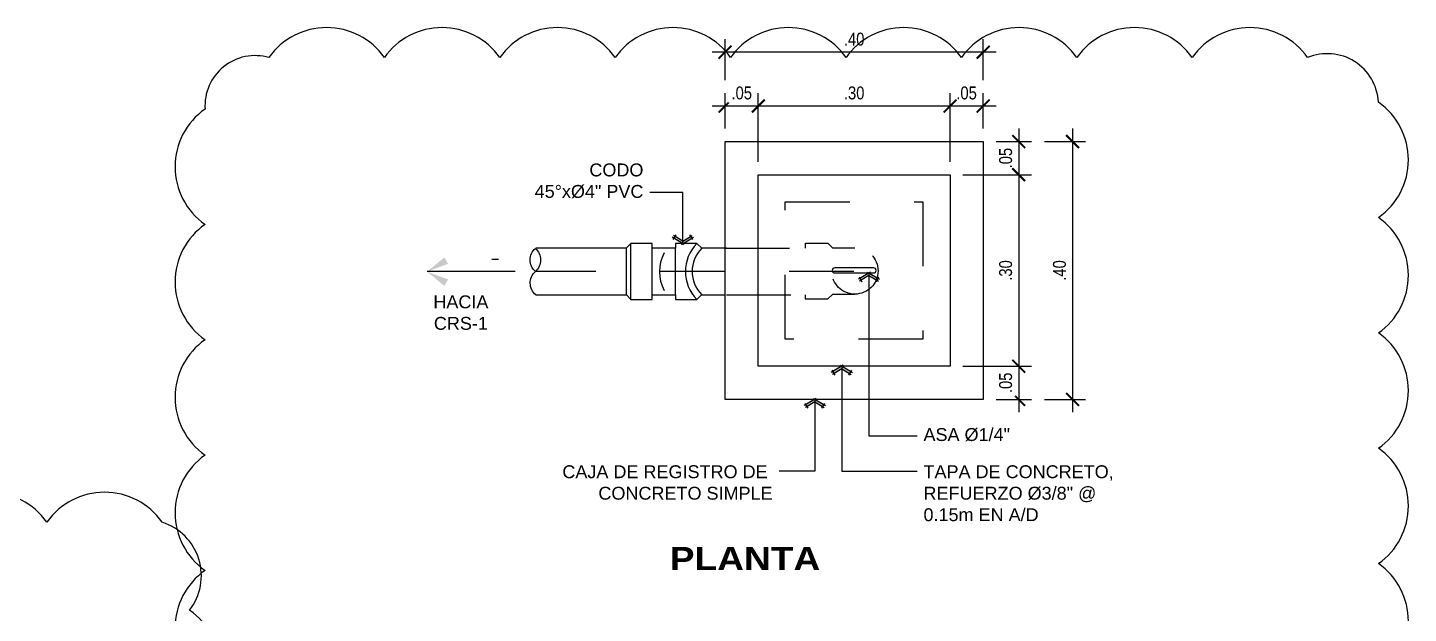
# Model space of a CAD drawing. Header units: metres. Extents: x 2 to 147, y 24 to 94.
# Drawn here: x 5.615 to 7.756, y 93.507 to 94.416 of the extents above; entities that cross this region are included whole.
import ezdxf

# ---------------------------------------------------------------- set-up
doc = ezdxf.new("R2010")
doc.units = ezdxf.units.M
doc.header["$MEASUREMENT"] = 0
doc.header["$PDMODE"] = 35
doc.linetypes.add('CENTER2', pattern=[1.125, 0.75, -0.125, 0.125, -0.125])
doc.linetypes.add('HIDDEN', pattern=[0.375, 0.25, -0.125])
doc.layers.get('Defpoints').update_dxf_attribs({"color": 171})
for name, color, linetype in [('A RES', 5, 'Continuous'), ('Cotas', 1, 'Continuous'), ('DET HIDRO', 6, 'Continuous'), ('TEXTOS', 2, 'Continuous'), ('TEXTOS HIDRO', 2, 'Continuous')]:
    doc.layers.add(name, color=color, linetype=linetype)
doc.styles.add('COTAS', font='ARIALN.TTF')
doc.styles.add('GRANDE', font='')
doc.styles.add('TEXTO HIDROSANITARIO', font='arial.ttf')
doc.styles.get('GRANDE').set_extended_font_data('Arial Black')
doc.dimstyles.new('ESC-10', dxfattribs={"dimtxt": 0.02, "dimasz": 0.02, "dimexe": 0.02, "dimexo": 0.02, "dimgap": 0.01, "dimtad": 1, "dimzin": 4, "dimdsep": 46, "dimtxsty": 'COTAS', "dimblk": 'ARCHTICK', "dimcen": 0.02, "dimdle": 0.02, "dimclrd": 1, "dimclre": 1, "dimclrt": 2, "dimazin": 0, "dimtfac": 0.75, "dimtmove": 1, "dimatfit": 3, "dimldrblk": 'FLE', "dimfxl": 0.1, "dimtvp": 1.5, "dimtfill": 1, "dimtolj": 1, "dimtzin": 0, "dimarcsym": 0})

# ---------------------------------------------------------------- blocks, each defined once
blk = doc.blocks.new('_ARCHTICK')
at = {"color": 0, "linetype": 'ByBlock', "const_width": 0.15}
blk.add_lwpolyline([(-0.5, -0.5), (0.5, 0.5)], dxfattribs=at)
blk = doc.blocks.new('FLE')
at = {"linetype": 'Continuous'}
h = blk.add_hatch(color=2, dxfattribs=at)
h.paths.add_polyline_path([(-0.57, -0.62), (-0.42, -0.71), (0, 0), (-0.2, 0)])
h.paths.add_polyline_path([(-0.42, 0.71), (-0.57, 0.62), (-0.2, 0), (0, 0)])
at = {"color": 1, "linetype": 'Continuous'}
for p, q in [((0, 0), (-1, 0)), ((-0.31, 0.77), (-0.69, 0.55)), ((-0.2, 0), (-0.64, 0.73)), ((-0.2, 0), (-0.64, -0.73)), ((0.07, -0.11), (-0.49, 0.82)), ((0.07, 0.11), (-0.49, -0.82)), ((-0.69, -0.55), (-0.31, -0.77))]:
    blk.add_line(p, q, dxfattribs=at)
blk = doc.blocks.new('*D105')
at = {"layer": 'Cotas', "color": 1, "lineweight": -2, "transparency": 16777216}
for p, q in [((7.0449, 94.208), (7.0449, 94.3145)), ((7.0963, 94.2594), (7.0963, 94.3145)), ((7.1163, 94.2945), (7.0249, 94.2945))]:
    blk.add_line(p, q, dxfattribs=at)
at = {"layer": 'Defpoints', "color": 0, "transparency": 16777216}
for p in [(7.0963, 94.2394), (7.0449, 94.188)]:
    blk.add_point(p, dxfattribs=at)
at = {"layer": 'Cotas', "color": 1, "lineweight": -2, "transparency": 16777216, "xscale": 0.02, "yscale": 0.02, "zscale": 0.02, "rotation": 180}
blk.add_blockref('_ARCHTICK', (7.0449, 94.2945), dxfattribs=at)
at = {"layer": 'Cotas', "color": 1, "lineweight": -2, "transparency": 16777216, "xscale": 0.02, "yscale": 0.02, "zscale": 0.02}
blk.add_blockref('_ARCHTICK', (7.0963, 94.2945), dxfattribs=at)
at = {"layer": 'Cotas', "color": 2, "transparency": 16777216, "insert": (7.0706, 94.3147), "char_height": 0.02, "attachment_point": 5, "style": 'COTAS', "bg_fill": 3, "box_fill_scale": 1.25, "bg_fill_color": 256, "bg_fill_true_color": 13158600, "bg_fill_transparency": 0}
blk.add_mtext('\\A1;.05', dxfattribs=at)
at = {"layer": 'Defpoints', "color": 0, "transparency": 16777216}
blk.add_point((7.0449, 94.2945), dxfattribs=at)
blk = doc.blocks.new('*D106')
at = {"layer": 'Cotas', "color": 1, "lineweight": -2, "transparency": 16777216}
for p, q in [((6.7477, 94.208), (6.7477, 94.3145)), ((7.0449, 94.208), (7.0449, 94.3145)), ((7.0649, 94.2945), (6.7277, 94.2945))]:
    blk.add_line(p, q, dxfattribs=at)
at = {"layer": 'Defpoints', "color": 0, "transparency": 16777216}
for p in [(6.7477, 94.2945), (6.7477, 94.188), (7.0449, 94.188)]:
    blk.add_point(p, dxfattribs=at)
at = {"layer": 'Cotas', "color": 1, "lineweight": -2, "transparency": 16777216, "xscale": 0.02, "yscale": 0.02, "zscale": 0.02, "rotation": 180}
blk.add_blockref('_ARCHTICK', (6.7477, 94.2945), dxfattribs=at)
at = {"layer": 'Cotas', "color": 1, "lineweight": -2, "transparency": 16777216, "xscale": 0.02, "yscale": 0.02, "zscale": 0.02}
blk.add_blockref('_ARCHTICK', (7.0449, 94.2945), dxfattribs=at)
at = {"layer": 'Cotas', "color": 2, "transparency": 16777216, "insert": (6.8963, 94.3147), "char_height": 0.02, "attachment_point": 5, "style": 'COTAS', "bg_fill": 3, "box_fill_scale": 1.25, "bg_fill_color": 256, "bg_fill_true_color": 13158600, "bg_fill_transparency": 0}
blk.add_mtext('\\A1;.30', dxfattribs=at)
blk = doc.blocks.new('*D107')
at = {"layer": 'Cotas', "color": 1, "lineweight": -2, "transparency": 16777216}
for p, q in [((6.6962, 94.2594), (6.6962, 94.3145)), ((6.7477, 94.208), (6.7477, 94.3145)), ((6.7677, 94.2945), (6.6762, 94.2945))]:
    blk.add_line(p, q, dxfattribs=at)
at = {"layer": 'Defpoints', "color": 0, "transparency": 16777216}
for p in [(6.6962, 94.2394), (6.7477, 94.188)]:
    blk.add_point(p, dxfattribs=at)
at = {"layer": 'Cotas', "color": 1, "lineweight": -2, "transparency": 16777216, "xscale": 0.02, "yscale": 0.02, "zscale": 0.02, "rotation": 180}
blk.add_blockref('_ARCHTICK', (6.6962, 94.2945), dxfattribs=at)
at = {"layer": 'Cotas', "color": 1, "lineweight": -2, "transparency": 16777216, "xscale": 0.02, "yscale": 0.02, "zscale": 0.02}
blk.add_blockref('_ARCHTICK', (6.7477, 94.2945), dxfattribs=at)
at = {"layer": 'Cotas', "color": 2, "transparency": 16777216, "insert": (6.722, 94.3147), "char_height": 0.02, "attachment_point": 5, "style": 'COTAS', "bg_fill": 3, "box_fill_scale": 1.25, "bg_fill_color": 256, "bg_fill_true_color": 13158600, "bg_fill_transparency": 0}
blk.add_mtext('\\A1;.05', dxfattribs=at)
at = {"layer": 'Defpoints', "color": 0, "transparency": 16777216}
blk.add_point((6.6962, 94.2945), dxfattribs=at)
blk = doc.blocks.new('*D51')
at = {"layer": 'Cotas', "color": 1, "lineweight": -2, "transparency": 16777216}
for p, q in [((6.6962, 94.3345), (6.6962, 94.398)), ((7.0963, 94.3345), (7.0963, 94.398)), ((7.1163, 94.378), (6.6762, 94.378))]:
    blk.add_line(p, q, dxfattribs=at)
at = {"layer": 'Defpoints', "color": 0, "transparency": 16777216}
for p in [(6.6962, 94.378), (6.6962, 94.3145), (7.0963, 94.3145)]:
    blk.add_point(p, dxfattribs=at)
at = {"layer": 'Cotas', "color": 1, "lineweight": -2, "transparency": 16777216, "xscale": 0.02, "yscale": 0.02, "zscale": 0.02, "rotation": 180}
blk.add_blockref('_ARCHTICK', (6.6962, 94.378), dxfattribs=at)
at = {"layer": 'Cotas', "color": 1, "lineweight": -2, "transparency": 16777216, "xscale": 0.02, "yscale": 0.02, "zscale": 0.02}
blk.add_blockref('_ARCHTICK', (7.0963, 94.378), dxfattribs=at)
at = {"layer": 'Cotas', "color": 2, "transparency": 16777216, "insert": (6.8963, 94.3982), "char_height": 0.02, "attachment_point": 5, "style": 'COTAS', "bg_fill": 3, "box_fill_scale": 1.25, "bg_fill_color": 256, "bg_fill_true_color": 13158600, "bg_fill_transparency": 0}
blk.add_mtext('\\A1;.40', dxfattribs=at)
blk = doc.blocks.new('*D52')
at = {"layer": 'Cotas', "color": 1, "lineweight": -2, "transparency": 16777216}
for p, q in [((7.1514, 94.2594), (7.1514, 94.168)), ((7.1163, 94.2394), (7.1714, 94.2394)), ((7.0649, 94.188), (7.1714, 94.188))]:
    blk.add_line(p, q, dxfattribs=at)
at = {"layer": 'Defpoints', "color": 0, "transparency": 16777216}
for p in [(7.0963, 94.2394), (7.0449, 94.188)]:
    blk.add_point(p, dxfattribs=at)
at = {"layer": 'Cotas', "color": 1, "lineweight": -2, "transparency": 16777216, "xscale": 0.02, "yscale": 0.02, "zscale": 0.02}
for p, rotation in [((7.1514, 94.2394), 90), ((7.1514, 94.188), 270)]:
    blk.add_blockref('_ARCHTICK', p, dxfattribs=dict(at, rotation=rotation))
at = {"layer": 'Cotas', "color": 2, "transparency": 16777216, "insert": (7.1312, 94.2137), "char_height": 0.02, "attachment_point": 5, "rotation": 90, "style": 'COTAS', "bg_fill": 3, "box_fill_scale": 1.25, "bg_fill_color": 256, "bg_fill_true_color": 13158600, "bg_fill_transparency": 0}
blk.add_mtext('\\A1;.05', dxfattribs=at)
at = {"layer": 'Defpoints', "color": 0, "transparency": 16777216}
blk.add_point((7.1514, 94.188), dxfattribs=at)
blk = doc.blocks.new('*D53')
at = {"layer": 'Cotas', "color": 1, "lineweight": -2, "transparency": 16777216}
for p, q in [((7.0649, 94.188), (7.1714, 94.188)), ((7.1514, 94.208), (7.1514, 93.8708)), ((7.0649, 93.8908), (7.1714, 93.8908))]:
    blk.add_line(p, q, dxfattribs=at)
at = {"layer": 'Defpoints', "color": 0, "transparency": 16777216}
for p in [(7.0449, 94.188), (7.0449, 93.8908), (7.1514, 93.8908)]:
    blk.add_point(p, dxfattribs=at)
at = {"layer": 'Cotas', "color": 1, "lineweight": -2, "transparency": 16777216, "xscale": 0.02, "yscale": 0.02, "zscale": 0.02}
for p, rotation in [((7.1514, 94.188), 90), ((7.1514, 93.8908), 270)]:
    blk.add_blockref('_ARCHTICK', p, dxfattribs=dict(at, rotation=rotation))
at = {"layer": 'Cotas', "color": 2, "transparency": 16777216, "insert": (7.1312, 94.0394), "char_height": 0.02, "attachment_point": 5, "rotation": 90, "style": 'COTAS', "bg_fill": 3, "box_fill_scale": 1.25, "bg_fill_color": 256, "bg_fill_true_color": 13158600, "bg_fill_transparency": 0}
blk.add_mtext('\\A1;.30', dxfattribs=at)
blk = doc.blocks.new('*D54')
at = {"layer": 'Cotas', "color": 1, "lineweight": -2, "transparency": 16777216}
for p, q in [((7.1514, 93.9108), (7.1514, 93.8194)), ((7.0649, 93.8908), (7.1714, 93.8908)), ((7.1163, 93.8394), (7.1714, 93.8394))]:
    blk.add_line(p, q, dxfattribs=at)
at = {"layer": 'Defpoints', "color": 0, "transparency": 16777216}
for p in [(7.0449, 93.8908), (7.0963, 93.8394)]:
    blk.add_point(p, dxfattribs=at)
at = {"layer": 'Cotas', "color": 1, "lineweight": -2, "transparency": 16777216, "xscale": 0.02, "yscale": 0.02, "zscale": 0.02}
for p, rotation in [((7.1514, 93.8908), 90), ((7.1514, 93.8394), 270)]:
    blk.add_blockref('_ARCHTICK', p, dxfattribs=dict(at, rotation=rotation))
at = {"layer": 'Cotas', "color": 2, "transparency": 16777216, "insert": (7.1312, 93.8651), "char_height": 0.02, "attachment_point": 5, "rotation": 90, "style": 'COTAS', "bg_fill": 3, "box_fill_scale": 1.25, "bg_fill_color": 256, "bg_fill_true_color": 13158600, "bg_fill_transparency": 0}
blk.add_mtext('\\A1;.05', dxfattribs=at)
at = {"layer": 'Defpoints', "color": 0, "transparency": 16777216}
blk.add_point((7.1514, 93.8394), dxfattribs=at)
blk = doc.blocks.new('*D55')
at = {"layer": 'Cotas', "color": 1, "lineweight": -2, "transparency": 16777216}
for p, q in [((7.2349, 94.2594), (7.2349, 93.8194)), ((7.1914, 94.2394), (7.2549, 94.2394)), ((7.1914, 93.8394), (7.2549, 93.8394))]:
    blk.add_line(p, q, dxfattribs=at)
at = {"layer": 'Defpoints', "color": 0, "transparency": 16777216}
for p in [(7.1714, 94.2394), (7.1714, 93.8394), (7.2349, 93.8394)]:
    blk.add_point(p, dxfattribs=at)
at = {"layer": 'Cotas', "color": 1, "lineweight": -2, "transparency": 16777216, "xscale": 0.02, "yscale": 0.02, "zscale": 0.02}
for p, rotation in [((7.2349, 94.2394), 90), ((7.2349, 93.8394), 270)]:
    blk.add_blockref('_ARCHTICK', p, dxfattribs=dict(at, rotation=rotation))
at = {"layer": 'Cotas', "color": 2, "transparency": 16777216, "insert": (7.2147, 94.0394), "char_height": 0.02, "attachment_point": 5, "rotation": 90, "style": 'COTAS', "bg_fill": 3, "box_fill_scale": 1.25, "bg_fill_color": 256, "bg_fill_true_color": 13158600, "bg_fill_transparency": 0}
blk.add_mtext('\\A1;.40', dxfattribs=at)
blk = doc.blocks.new('FLECHA')
at = {"color": 2, "linetype": 'Continuous'}
blk.add_line((-0.9, 0), (0, 0), dxfattribs=at)
for points in [[(-0.176, 0.145), (0, 0), (-0.214, 0.08)], [(-0.214, -0.08), (0, 0), (-0.176, -0.145)]]:
    blk.add_solid(points, dxfattribs=at)

msp = doc.modelspace()

# ---------------------------------------------------------------- linework, layer by layer
at = {"layer": 'Defpoints'}
msp.add_lwpolyline([(5.5128, 92.2553, 0.520567), (5.6917, 92.2553, 0.520567), (5.866, 92.2599, 0.520567), (5.866, 92.4388, 0.520567), (5.866, 92.6178, 0.520567), (5.866, 92.7967, 0.520567), (5.866, 92.9756, 0.520567), (5.866, 93.1545, 0.520567), (5.866, 93.3334, 0.520567), (5.866, 93.5123, 0.520567), (5.8236, 93.6488, 0.520567), (5.6447, 93.6488, 0.520567), (5.4658, 93.6488, 0.520567)], format="xyb", dxfattribs=at)
at = {"layer": 'DET HIDRO', "color": 1, "linetype": 'Continuous'}
for p, q in [((6.5433, 94.0014), (6.5433, 94.0742)), ((6.5502, 93.9941), (6.5502, 94.0806)), ((6.5834, 94.0014), (6.5834, 94.0738)), ((6.6193, 94.0014), (6.6193, 94.0738))]:
    msp.add_line(p, q, dxfattribs=at)
at = {"layer": 'DET HIDRO', "color": 250, "linetype": 'Continuous'}
msp.add_line((6.3344, 94.0572), (6.345, 94.0572), dxfattribs=at)
at = {"layer": 'DET HIDRO', "color": 8, "linetype": 'CENTER2', "ltscale": 0.1}
msp.add_line((6.8958, 94.0376), (6.4017, 94.0376), dxfattribs=at)
at = {"layer": 'DET HIDRO', "color": 4}
msp.add_lwpolyline([(7.0963, 93.8395), (6.6962, 93.8395), (6.6962, 94.2394), (7.0963, 94.2394)], close=True, dxfattribs=at)
at = {"layer": 'DET HIDRO', "color": 3}
msp.add_lwpolyline([(7.0449, 93.8909), (6.7477, 93.8909), (6.7477, 94.188), (7.0449, 94.188)], close=True, dxfattribs=at)
at = {"layer": 'DET HIDRO', "color": 1, "linetype": 'HIDDEN', "ltscale": 0.2}
msp.add_lwpolyline([(7.003, 93.9328), (6.7896, 93.9328), (6.7896, 94.1461), (7.003, 94.1461)], close=True, dxfattribs=at)
at = {"layer": 'DET HIDRO', "color": 3, "linetype": 'Continuous'}
for points in [[(6.6983, 94.0738), (6.6599, 94.0738), (6.6526, 94.0811), (6.6193, 94.0811), (6.6193, 94.0738), (6.5834, 94.0738), (6.5834, 94.0811), (6.5501, 94.0811), (6.5428, 94.0738), (6.4027, 94.0738)], [(6.4027, 94.0014), (6.5433, 94.0014), (6.5502, 93.9945), (6.5834, 93.9945), (6.5834, 94.0014), (6.6193, 94.0014), (6.6193, 93.9945), (6.6526, 93.9945), (6.6595, 94.0014), (6.6962, 94.0014)]]:
    msp.add_lwpolyline(points, dxfattribs=at)
at = {"layer": 'DET HIDRO', "color": 2, "linetype": 'HIDDEN', "ltscale": 0.1}
for points in [[(6.6962, 94.0738), (6.8208, 94.0738), (6.8208, 94.0816), (6.8555, 94.0816), (6.8629, 94.0745), (6.8975, 94.0745)], [(6.6983, 94.0014), (6.8206, 94.0014), (6.8205, 93.9953), (6.8557, 93.9953), (6.8631, 94.0027), (6.8975, 94.0027)]]:
    msp.add_lwpolyline(points, dxfattribs=at)
at = {"layer": 'DET HIDRO', "color": 3}
msp.add_lwpolyline([(6.9264, 94.0434), (6.8662, 94.0434, 0.414214), (6.8623, 94.0395), (6.8623, 94.0395, 0.414214), (6.8662, 94.0356), (6.9264, 94.0356, 0.414214), (6.9303, 94.0395), (6.9303, 94.0395, 0.414214)], format="xyb", close=True, dxfattribs=at)
at = {"layer": 'DET HIDRO', "color": 2, "linetype": 'HIDDEN', "ltscale": 0.1}
msp.add_circle((6.8975, 94.0386), 0.0359, dxfattribs=at)
at = {"layer": 'DET HIDRO', "color": 1, "linetype": 'Continuous'}
for centre, radius, start, end in [((6.6961, 94.0378), 0.0614, 135.1229, 224.8452), ((6.6553, 94.0376), 0.0609, 151.4476, 208.5524), ((6.6961, 94.0378), 0.051, 135.1229, 224.8452)]:
    msp.add_arc(centre, radius, start, end, dxfattribs=at)
at = {"layer": 'DET HIDRO', "color": 1, "linetype": 'Continuous', "extrusion": (0, 0, -1)}
msp.add_ellipse((6.4183, 94.0558), major_axis=(-0.0242, 0), ratio=0.999992, start_param=-0.834492, end_param=0.83451, dxfattribs=at)
at = {"layer": 'DET HIDRO', "color": 3, "linetype": 'Continuous', "extrusion": (0, 0, -1)}
for centre, start_param, end_param in [((6.3858, 94.0558), -0.834501, 0.834501), ((6.4183, 94.0199), 2.271529, 3.976102)]:
    msp.add_ellipse(centre, major_axis=(0.0242, 0), ratio=0.999992, start_param=start_param, end_param=end_param, dxfattribs=at)

# ---------------------------------------------------------------- block references
at = {"layer": 'A RES', "xscale": -0.1519023550812507, "yscale": 0.1519023550812507, "zscale": 0.1519023550812507}
msp.add_blockref('FLECHA', (6.2342, 94.0376), dxfattribs=at)

# ---------------------------------------------------------------- texts
at = {"layer": 'TEXTOS', "insert": (6.2866, 94.0007), "char_height": 0.02, "width": 0.08563, "attachment_point": 2, "style": 'TEXTO HIDROSANITARIO', "bg_fill": 3, "box_fill_scale": 1.1, "bg_fill_color": 256, "bg_fill_true_color": 13158600, "bg_fill_transparency": 9161100}
msp.add_mtext('HACIA CRS-1', dxfattribs=at)
at = {"layer": 'TEXTOS', "color": 2, "insert": (6.7271, 93.5925), "char_height": 0.036, "width": 0.226821, "attachment_point": 5, "style": 'GRANDE'}
msp.add_mtext('{\\C256;PLANTA}', dxfattribs=at)

# ---------------------------------------------------------------- leaders
at = {"layer": 'TEXTOS', "annotation_type": 0, "has_hookline": 1}
for points, hookline_direction, text_width in [([(6.9193, 94.0356), (6.9193, 93.7831), (6.9938, 93.7831)], 0, 0.1329), ([(6.8773, 93.8909), (6.8773, 93.7282), (6.9938, 93.7282)], 0, 0.2918), ([(6.8354, 93.8395), (6.8354, 93.7282), (6.7799, 93.7282)], 1, 0.3154)]:
    msp.add_leader(points, dimstyle='ESC-10', override={"dimgap": 0.01, "dimtad": 0}, dxfattribs=dict(at, hookline_direction=hookline_direction, text_width=text_width))
at = {"layer": 'TEXTOS HIDRO', "annotation_type": 0, "has_hookline": 1, "hookline_direction": 1, "text_width": 0.1672}
msp.add_leader([(6.6308, 94.0811), (6.6308, 94.1603), (6.5796, 94.1603)], dimstyle='ESC-10', override={"dimgap": 0.01, "dimtad": 0}, dxfattribs=at)

# ---------------------------------------------------------------- next in the draw order: texts
at = {"layer": 'TEXTOS', "char_height": 0.02, "style": 'TEXTO HIDROSANITARIO', "bg_fill": 3, "box_fill_scale": 1.1, "bg_fill_color": 256, "bg_fill_true_color": 13158600, "bg_fill_transparency": 9161100}
for s, insert, width, attachment_point in [('ASA Ø1/4"', (7.0038, 93.7741), 0.16218, 7), ('CAJA DE REGISTRO DE  CONCRETO SIMPLE ', (6.7699, 93.7372), 0.345948, 3), ('{\\fArial|b0|i0|c238|p34;TAPA DE CONCRETO},{\\fArial|b0|i0|c238|p34; REF}UERZO Ø{\\fArial|b0|i0|c238|p34;3}/8"{\\fArial|b0|i0|c238|p34; @ 0.15}m EN{\\fArial|b0|i0|c238|p34; A/D}', (7.0038, 93.7372), 0.322793, 1)]:
    msp.add_mtext(s, dxfattribs=dict(at, insert=insert, width=width, attachment_point=attachment_point))
at = {"layer": 'TEXTOS HIDRO', "insert": (6.5696, 94.1513), "char_height": 0.02, "width": 0.180618, "attachment_point": 9, "style": 'TEXTO HIDROSANITARIO', "bg_fill": 3, "box_fill_scale": 1.1, "bg_fill_color": 256, "bg_fill_true_color": 13158600, "bg_fill_transparency": 9161100}
msp.add_mtext('{\\fArial|b0|i0|c238|p34;CODO} {\\fArial|b0|i0|c238|p34;45%%DxØ}4" {\\fArial|b0|i0|c238|p34;PVC}', dxfattribs=at)

# ---------------------------------------------------------------- next in the draw order: dimensions: what is measured, and where the dimension line sits
at = {"layer": 'Cotas'}
dim = msp.add_linear_dim(base=(7.0449, 94.2945), p1=(7.0963, 94.2394), p2=(7.0449, 94.188), angle=180, dimstyle='ESC-10', dxfattribs=at)
dim.commit()
dim.dimension.update_dxf_attribs({"geometry": '*D105', "text_midpoint": (7.0706, 94.3147)})

# ---------------------------------------------------------------- next in the draw order: dimensions: what is measured, and where the dimension line sits
dim = msp.add_linear_dim(base=(6.7477, 94.2945), p1=(7.0449, 94.188), p2=(6.7477, 94.188), angle=180, dimstyle='ESC-10', dxfattribs=at)
dim.commit()
dim.dimension.update_dxf_attribs({"geometry": '*D106', "text_midpoint": (6.8963, 94.3147)})

# ---------------------------------------------------------------- next in the draw order: dimensions: what is measured, and where the dimension line sits
for base, p1, p2, angle, picture, middle in [((6.6962, 94.2945), (6.7477, 94.188), (6.6962, 94.2394), 180, '*D107', (6.722, 94.3147)), ((7.1514, 94.188), (7.0963, 94.2394), (7.0449, 94.188), 270, '*D52', (7.1312, 94.2137))]:
    dim = msp.add_linear_dim(base=base, p1=p1, p2=p2, angle=angle, dimstyle='ESC-10', dxfattribs=at)
    dim.commit()
    dim.dimension.update_dxf_attribs({"geometry": picture, "text_midpoint": middle})

# ---------------------------------------------------------------- next in the draw order: dimensions: what is measured, and where the dimension line sits
for base, p1, p2, angle, picture, middle in [((6.6962, 94.378), (7.0963, 94.3145), (6.6962, 94.3145), 180, '*D51', (6.8963, 94.3982)), ((7.1514, 93.8908), (7.0449, 94.188), (7.0449, 93.8908), 270, '*D53', (7.1312, 94.0394))]:
    dim = msp.add_linear_dim(base=base, p1=p1, p2=p2, angle=angle, dimstyle='ESC-10', dxfattribs=at)
    dim.commit()
    dim.dimension.update_dxf_attribs({"geometry": picture, "text_midpoint": middle})

# ---------------------------------------------------------------- next in the draw order: dimensions: what is measured, and where the dimension line sits
dim = msp.add_linear_dim(base=(7.1514, 93.8394), p1=(7.0449, 93.8908), p2=(7.0963, 93.8394), angle=270, dimstyle='ESC-10', dxfattribs=at)
dim.commit()
dim.dimension.update_dxf_attribs({"geometry": '*D54', "text_midpoint": (7.1312, 93.8651)})

# ---------------------------------------------------------------- next in the draw order: dimensions: what is measured, and where the dimension line sits
dim = msp.add_linear_dim(base=(7.2349, 93.8394), p1=(7.1714, 94.2394), p2=(7.1714, 93.8394), angle=270, dimstyle='ESC-10', dxfattribs=at)
dim.commit()
dim.dimension.update_dxf_attribs({"geometry": '*D55', "text_midpoint": (7.2147, 94.0394)})

# ---------------------------------------------------------------- next in the draw order: linework, layer by layer
at = {"layer": 'Defpoints'}
msp.add_lwpolyline([(7.709, 93.4058, 0.520567), (7.709, 93.5847, 0.520567), (7.709, 93.7636, 0.520567), (7.709, 93.9425, 0.520567), (7.709, 94.1215, 0.520567), (7.709, 94.3004, 0.520567), (7.5993, 94.3696, 0.520567), (7.4204, 94.3696, 0.520567), (7.2415, 94.3696, 0.520567), (7.0626, 94.3696, 0.520567), (6.8837, 94.3696, 0.520567), (6.7048, 94.3696, 0.520567), (6.5259, 94.3696, 0.520567), (6.3469, 94.3696, 0.520567), (6.168, 94.3696, 0.520567), (5.9891, 94.3696, 0.520567), (5.89, 94.2898, 0.520567), (5.89, 94.1109, 0.520567), (5.89, 93.932, 0.520567), (5.89, 93.753, 0.520567), (5.89, 93.5741, 0.520567), (5.89, 93.3952, 0.520567)], format="xyb", dxfattribs=at)

doc.saveas('drawing.dxf')
